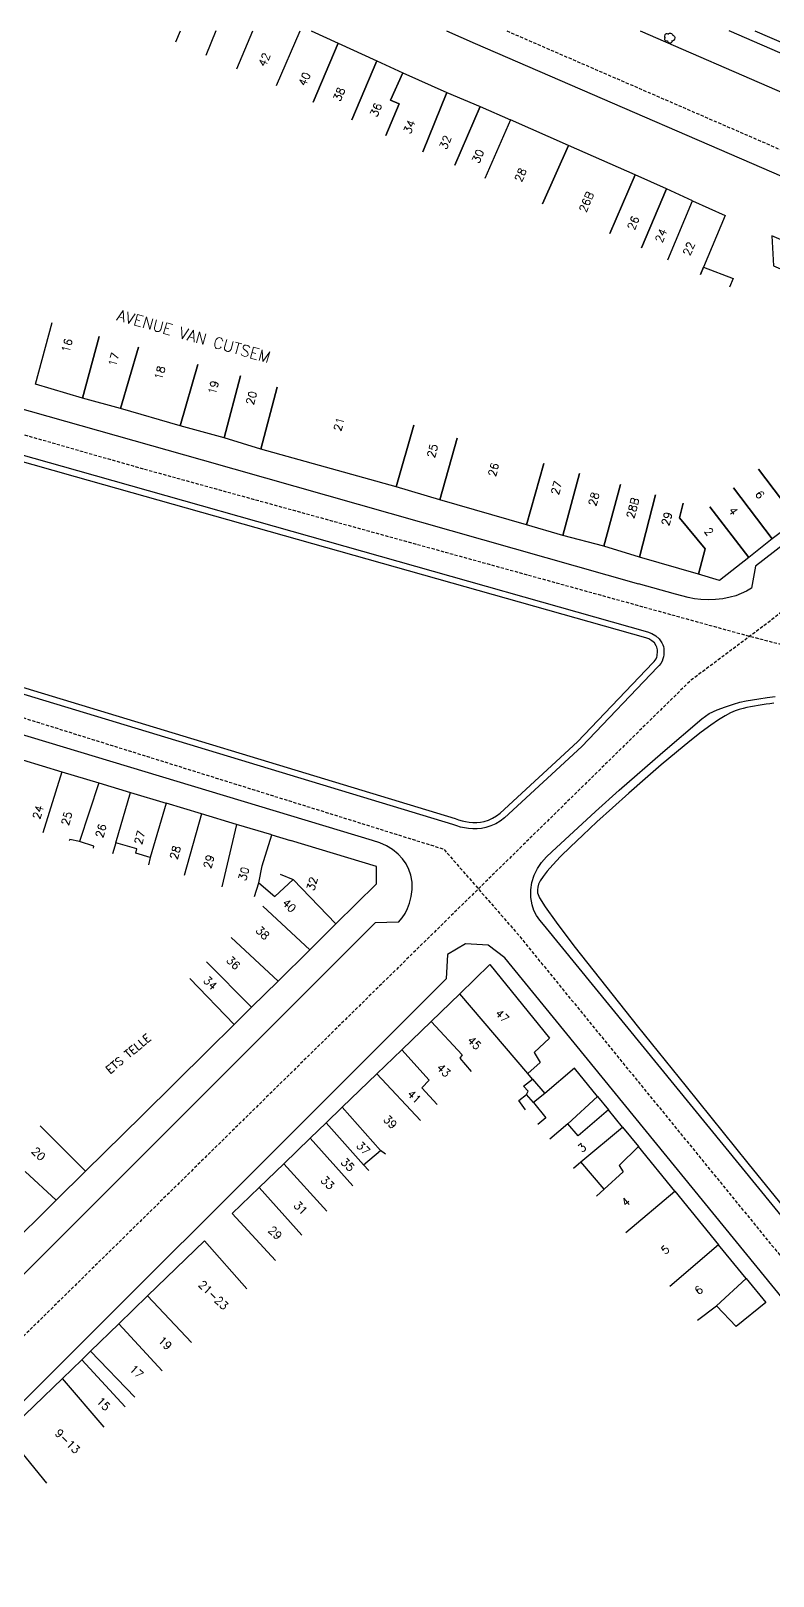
# Model space of a CAD drawing. Header units: millimetres. Extents: x 80999 to 82003, y 144000 to 145000.
# Drawn here: x 81310.5 to 81426.5, y 144758.6 to 145000 of the extents above; entities that cross this region are included whole.
import ezdxf
from ezdxf.enums import TextEntityAlignment as Align

# ---------------------------------------------------------------- set-up
doc = ezdxf.new("R2010")
doc.units = ezdxf.units.MM
doc.linetypes.add('DASHED', pattern=[0.75, 0.5, -0.25])
doc.layers.get('0').update_dxf_attribs({"linetype": 'CONTINUOUS'})
for name, color, linetype in [('W0001', 6, 'DASHED'), ('W0008', 7, 'CONTINUOUS'), ('W0100', 7, 'CONTINUOUS'), ('W0300', 7, 'CONTINUOUS'), ('W0302', 3, 'CONTINUOUS'), ('W0984', 7, 'CONTINUOUS'), ('W0989', 7, 'CONTINUOUS'), ('W0991', 7, 'CONTINUOUS')]:
    doc.layers.add(name, color=color, linetype=linetype)
doc.styles.get("Standard").update_dxf_attribs({"font": 'romans.shx', "width": 0.85})

# ---------------------------------------------------------------- blocks, each defined once
blk = doc.blocks.new('T300')
for p, q in [((-0.8, 0.51), (-0.86, 0.34)), ((-0.86, 0.34), (-0.86, 0.17)), ((-0.86, 0.17), (-0.74, 0.06)), ((-0.69, 0.63), (-0.8, 0.51)), ((-0.8, -0.06), (-0.74, 0.06)), ((-0.74, 0.06), (-0.69, 0.11)), ((-0.57, 0.69), (-0.69, 0.63)), ((-0.46, 0.69), (-0.57, 0.69)), ((-0.29, 0.63), (-0.46, 0.69)), ((-0.29, 0.63), (-0.17, 0.74)), ((-0.23, 0.57), (-0.29, 0.63)), ((-0.17, 0.74), (-0.06, 0.8)), ((-0.06, 0.8), (0.06, 0.8)), ((0.06, 0.8), (0.23, 0.74)), ((0.23, 0.74), (0.34, 0.63)), ((0.34, 0.63), (0.4, 0.51)), ((0.46, 0.46), (0.34, 0.46)), ((0.4, 0.51), (0.4, 0.46)), ((0.57, 0.4), (0.46, 0.46)), ((0.57, 0.4), (0.69, 0.29)), ((0.69, 0.29), (0.74, 0.17)), ((0.74, 0.06), (0.69, -0.17)), ((0.74, 0.17), (0.74, 0.06)), ((-0.8, -0.17), (-0.8, -0.06)), ((-0.8, -0.23), (-0.8, -0.17)), ((-0.74, -0.34), (-0.8, -0.23)), ((-0.69, -0.4), (-0.74, -0.34)), ((-0.51, -0.46), (-0.69, -0.4)), ((-0.4, -0.46), (-0.51, -0.46)), ((-0.4, -0.46), (-0.34, -0.46)), ((-0.34, -0.46), (-0.34, -0.4)), ((-0.34, -0.51), (-0.34, -0.46)), ((-0.29, -0.63), (-0.34, -0.51)), ((-0.17, -0.74), (-0.29, -0.63)), ((-0.06, -0.8), (-0.17, -0.74)), ((0.06, -0.8), (-0.06, -0.8)), ((0.17, -0.74), (0.06, -0.8)), ((0.23, -0.69), (0.17, -0.74)), ((0.29, -0.46), (0.23, -0.46)), ((0.29, -0.63), (0.23, -0.69)), ((0.46, -0.4), (0.29, -0.46)), ((0.34, -0.51), (0.29, -0.63)), ((0.34, -0.51), (0.34, -0.46)), ((0.57, -0.34), (0.46, -0.4)), ((0.63, -0.29), (0.57, -0.34)), ((0.69, -0.17), (0.63, -0.29))]:
    blk.add_line(p, q)

msp = doc.modelspace()

# ---------------------------------------------------------------- linework, layer by layer
at = {"layer": 'W0001', "flags": 128}
for points in [[(81027.88, 145000), (81077.68, 144978.37), (81087.69, 144976.04), (81170.41, 144940.53), (81178.51, 144933.51), (81374.97, 144872.17), (81386.48, 144858.96), (81504.09, 144714.92), (81532.17, 144678.7), (81539.61, 144664.2), (81616.96, 144508.86), (81646.63, 144428.62), (81648.33, 144422.26), (81654.94, 144430.11), (81672.13, 144442.59)], [(81384.84, 145000), (81424.96, 144982.6), (81448.06, 144972.58)], [(81201.36, 144967.94), (81326.45, 144932.02), (81373.43, 144919.06), (81422.12, 144905.6), (81446.13, 144899.41), (81487.44, 144886.37)], [(81451.16, 144928.03), (81426.07, 144907.84), (81413.52, 144898.46), (81365.25, 144851.07), (81265.08, 144752.55), (81239.49, 144724.34), (81135.09, 144627.15), (81106.26, 144601.78), (81088.6, 144579.64), (81115.61, 144574.32), (81191.55, 144559.45), (81245.19, 144538.85), (81278.13, 144529.09), (81310.24, 144522.28), (81324.49, 144520.78), (81375.63, 144513.39), (81411.78, 144511.02), (81470.27, 144506.99), (81503.88, 144506.79), (81532.38, 144505.71), (81560.46, 144492.75), (81590.46, 144462.55), (81609.78, 144442.16), (81640.06, 144410.97), (81610.52, 144396.93), (81565.2, 144377.78), (81498.19, 144351.45), (81476.96, 144342.48), (81413.19, 144316.27), (81411.63, 144315.61)]]:
    msp.add_lwpolyline(points, dxfattribs=at)
at = {"layer": 'W0008'}
msp.add_line((81337.23, 144932.98), (81405.42, 144913.61), dxfattribs=at)
for points in [[(81209.07, 145000), (81198, 144976.62), (81197.92, 144976.45), (81197.83, 144976.29), (81197.75, 144976.12), (81197.68, 144975.95), (81197.61, 144975.78), (81197.55, 144975.6), (81197.51, 144975.42), (81197.49, 144975.23), (81197.48, 144974.75), (81197.53, 144974.28), (81197.65, 144973.81), (81197.86, 144973.38), (81198.15, 144972.95), (81198.5, 144972.57), (81198.93, 144972.25), (81199.42, 144972.04), (81256.56, 144955.78), (81337.23, 144932.98)], [(81375.4, 145000), (81379.89, 144998.05), (81437.88, 144972.92), (81443.56, 144965.49), (81444.66, 144965.02)], [(81254.62, 144949.13), (81317.74, 144931.29), (81406.84, 144906.13), (81407.52, 144905.87), (81408.14, 144905.5), (81408.67, 144905), (81409.09, 144904.4), (81409.22, 144904.1), (81409.32, 144903.8), (81409.37, 144903.48), (81409.4, 144903.16), (81409.39, 144902.84), (81409.36, 144902.53), (81409.31, 144902.22), (81409.24, 144901.91), (81409.1, 144901.53), (81408.89, 144901.18), (81408.65, 144900.87), (81408.38, 144900.57), (81396.57, 144888.2), (81384.47, 144877.06), (81383.82, 144876.54), (81383.12, 144876.12), (81382.36, 144875.78), (81381.58, 144875.52), (81380.91, 144875.38), (81380.23, 144875.33), (81379.55, 144875.34), (81378.87, 144875.39), (81378.24, 144875.48), (81377.63, 144875.61), (81377.02, 144875.78), (81376.43, 144876)], [(81446.5, 144934), (81423.69, 144916.36), (81423.06, 144912.92), (81422.28, 144912.46), (81421.46, 144912.07), (81420.61, 144911.75), (81419.73, 144911.5), (81418.6, 144911.28), (81417.45, 144911.16), (81416.3, 144911.13), (81415.15, 144911.17), (81414.15, 144911.28), (81413.16, 144911.48), (81412.18, 144911.72), (81411.21, 144911.99), (81405.42, 144913.61)], [(81363.87, 144873.49), (81285.01, 144897.3)], [(81376.43, 144876), (81304.71, 144897.74)], [(81447.18, 144791.06), (81390.56, 144860.37), (81390.01, 144861.06), (81389.5, 144861.8), (81389.08, 144862.59), (81388.79, 144863.45), (81388.61, 144864.61), (81388.61, 144865.79), (81388.77, 144866.95), (81389.1, 144868.08), (81389.62, 144869.13), (81390.29, 144870.08), (81391.07, 144870.94), (81391.89, 144871.73), (81398.69, 144878.01), (81402.42, 144881.37), (81409.21, 144887.32), (81415.34, 144892.52), (81416.48, 144893.32), (81417.72, 144893.91), (81419, 144894.39), (81420.29, 144894.81), (81421.26, 144895.1), (81422.25, 144895.32), (81423.25, 144895.5), (81424.25, 144895.66), (81425.51, 144895.84), (81426.77, 144895.98)], [(81367.93, 144860.75), (81368.49, 144861.4), (81368.96, 144862.12), (81369.35, 144862.89), (81369.64, 144863.69), (81369.9, 144864.76), (81370.04, 144865.86), (81370.04, 144866.97), (81369.85, 144868.07), (81369.54, 144868.99), (81369.1, 144869.86), (81368.54, 144870.65), (81367.88, 144871.36), (81367, 144872.09), (81366.03, 144872.69), (81364.98, 144873.16), (81363.88, 144873.49)], [(81367.93, 144860.75), (81364.29, 144860.63), (81280.78, 144777.21), (81280.91, 144773.77)], [(81375.55, 144855.69), (81375.37, 144851.91), (81292.92, 144769.55), (81287.47, 144767.54), (81283.93, 144763.9), (81283.76, 144763.72), (81283.6, 144763.53), (81283.46, 144763.32), (81283.33, 144763.11), (81283.21, 144762.9), (81283.11, 144762.67), (81283.02, 144762.44), (81282.95, 144762.2), (81282.87, 144761.8), (81282.85, 144761.39), (81282.88, 144760.98), (81282.96, 144760.58), (81283.11, 144760.13), (81283.31, 144759.7), (81283.56, 144759.3), (81283.85, 144758.93)], [(81441.29, 144785.63), (81439.18, 144788.2), (81384.51, 144855.15), (81381.93, 144857.15), (81378.41, 144857.35), (81375.55, 144855.69)]]:
    msp.add_lwpolyline(points, dxfattribs=at)
at = {"layer": 'W0008', "flags": 128}
for points in [[(81405.68, 145000), (81428.26, 144990.21), (81451.36, 144980.19)], [(81452.77, 144983.38), (81451.66, 144983.87), (81450.54, 144986.57), (81419.6, 145000)], [(81423.61, 145000), (81451.39, 144988.02), (81453.48, 144983.07)]]:
    msp.add_lwpolyline(points, dxfattribs=at)
at = {"layer": 'W0100'}
for p, q in [((81309.16, 144886.09), (81315.32, 144884.24)), ((81315.32, 144884.24), (81312.36, 144874.68)), ((81315.32, 144884.24), (81321.07, 144882.5)), ((81321.07, 144882.5), (81318.06, 144873.32)), ((81321.07, 144882.5), (81326.02, 144881.01)), ((81323.76, 144873.14), (81326.02, 144881.01)), ((81326.02, 144881.01), (81331.62, 144879.32)), ((81331.62, 144879.32), (81329.13, 144870.87)), ((81337.14, 144877.66), (81331.62, 144879.32)), ((81337.14, 144877.66), (81334.44, 144868.03)), ((81342.6, 144876.02), (81337.14, 144877.66)), ((81342.6, 144876.02), (81340.32, 144866.26)), ((81348.1, 144874.37), (81342.6, 144876.02)), ((81323.76, 144873.14), (81323.21, 144871.41)), ((81346.6, 144869.56), (81348.1, 144874.37)), ((81348.1, 144874.37), (81351.05, 144873.48)), ((81346.07, 144866.89), (81346.6, 144869.56)), ((81349.43, 144868.25), (81351.45, 144867.43)), ((81351.45, 144867.43), (81358.14, 144860.48)), ((81345.41, 144864.73), (81346.07, 144866.89)), ((81354.05, 144856.43), (81346.72, 144863.25)), ((81358.14, 144860.48), (81354.05, 144856.43)), ((81341.75, 144858.33), (81349.09, 144851.53)), ((81349.09, 144851.53), (81354.05, 144856.43)), ((81344.96, 144847.45), (81337.93, 144854.56)), ((81335.3, 144851.96), (81342.23, 144844.75)), ((81344.96, 144847.45), (81349.09, 144851.53)), ((81377.48, 144849.55), (81373.01, 144845.24)), ((81388.13, 144837.09), (81377.48, 144849.55)), ((81342.23, 144844.75), (81344.96, 144847.45)), ((81338.1, 144840.68), (81342.23, 144844.75)), ((81368.42, 144840.8), (81373.01, 144845.24)), ((81338.1, 144840.68), (81327.85, 144830.55)), ((81368.42, 144840.8), (81364.52, 144837.04)), ((81359.11, 144831.81), (81364.52, 144837.04)), ((81364.52, 144837.04), (81371.36, 144829.74)), ((81388.87, 144836.22), (81388.13, 144837.09)), ((81395.42, 144837.91), (81390.79, 144833.98)), ((81399.03, 144833.49), (81395.42, 144837.91)), ((81390.79, 144833.98), (81389.04, 144832.57)), ((81359.11, 144831.81), (81356.59, 144829.38)), ((81365.13, 144825.07), (81359.11, 144831.81)), ((81394.39, 144829.22), (81399.03, 144833.49)), ((81399.03, 144833.49), (81400.71, 144831.42)), ((81402.93, 144828.71), (81400.71, 144831.42)), ((81318.99, 144821.81), (81311.94, 144828.9)), ((81327.85, 144830.55), (81318.99, 144821.81)), ((81356.59, 144829.38), (81354.1, 144826.98)), ((81356.59, 144829.38), (81362.45, 144822.82)), ((81394.39, 144829.22), (81391.56, 144826.82)), ((81354.1, 144826.98), (81349.98, 144822.99)), ((81360.79, 144819.53), (81354.1, 144826.98)), ((81396.4, 144823.3), (81402.93, 144828.71)), ((81362.45, 144822.82), (81365.13, 144825.07)), ((81365.91, 144824.48), (81365.13, 144825.07)), ((81411.1, 144818.7), (81405.4, 144825.68)), ((81314.41, 144817.29), (81309.57, 144821.77)), ((81318.99, 144821.81), (81314.41, 144817.29)), ((81346.16, 144819.3), (81349.98, 144822.99)), ((81349.98, 144822.99), (81356.73, 144815.61)), ((81363.27, 144821.93), (81362.45, 144822.82)), ((81341.93, 144815.22), (81346.16, 144819.3)), ((81352.81, 144811.82), (81346.16, 144819.3)), ((81306.43, 144809.41), (81314.41, 144817.29)), ((81400.07, 144819), (81398.84, 144817.91)), ((81403.45, 144812.26), (81411.1, 144818.7)), ((81411.1, 144818.7), (81417.94, 144810.33)), ((81337.61, 144810.97), (81328.71, 144802.34)), ((81344.23, 144803.45), (81337.61, 144810.97)), ((81417.94, 144810.33), (81410.34, 144803.83)), ((81422.23, 144805.08), (81417.94, 144810.33)), ((81417.59, 144800.8), (81422.23, 144805.08)), ((81422.23, 144805.08), (81425.3, 144801.32)), ((81328.71, 144802.34), (81324.2, 144797.98)), ((81335.55, 144795.04), (81328.71, 144802.34)), ((81414.64, 144798.56), (81417.59, 144800.8)), ((81319.79, 144793.7), (81324.2, 144797.98)), ((81324.2, 144797.98), (81331, 144790.64)), ((81318.43, 144792.38), (81319.79, 144793.7)), ((81319.79, 144793.7), (81326.73, 144786.5)), ((81325.18, 144785), (81318.43, 144792.38)), ((81315.4, 144789.44), (81306.57, 144780.9)), ((81306.57, 144780.9), (81312.9, 144773.1))]:
    msp.add_line(p, q, dxfattribs=at)
for points in [[(81333.1, 144998.3), (81333.83, 145000)], [(81339.37, 145000), (81337.79, 144996.17)], [(81342.67, 144994.06), (81345.15, 145000)], [(81348.87, 144991.48), (81352.57, 145000)], [(81354.27, 145000), (81358.49, 144998.06), (81354.6, 144988.84)], [(81354.6, 144988.84), (81358.49, 144998.06), (81364.52, 144995.32), (81360.64, 144986.08)], [(81360.64, 144986.08), (81364.52, 144995.32), (81368.59, 144993.44), (81366.67, 144989.17), (81368, 144988.63), (81365.94, 144983.67)], [(81365.94, 144983.67), (81368, 144988.63), (81366.67, 144989.17), (81368.59, 144993.44), (81375.48, 144990.39), (81371.74, 144981.11)], [(81371.74, 144981.11), (81375.48, 144990.39), (81380.66, 144988.21), (81376.7, 144979.02)], [(81376.7, 144979.02), (81380.66, 144988.21), (81385.43, 144986.08), (81381.42, 144976.92)], [(81394.48, 144982.12), (81385.43, 144986.08), (81381.42, 144976.92)], [(81404.89, 144977.51), (81394.48, 144982.12), (81390.43, 144972.98)], [(81390.43, 144972.98), (81394.48, 144982.12)], [(81400.93, 144968.32), (81404.89, 144977.51)], [(81409.81, 144975.33), (81404.89, 144977.51), (81400.93, 144968.32)], [(81405.88, 144966.13), (81409.81, 144975.33)], [(81413.88, 144973.45), (81409.81, 144975.33), (81405.88, 144966.13)], [(81410, 144964.23), (81413.88, 144973.45), (81418.95, 144971.17)], [(81410, 144964.23), (81413.88, 144973.45)], [(81418.95, 144971.17), (81415.59, 144963.07), (81415.09, 144961.95)], [(81426.28, 144967.98), (81426.53, 144963.3), (81434.61, 144959.87), (81436.17, 144963.74), (81426.28, 144967.98)], [(81415.09, 144961.95), (81415.59, 144963.07), (81420.21, 144961.3), (81419.64, 144959.96)], [(81321.16, 144952.24), (81318.52, 144942.59), (81311.18, 144944.82), (81313.78, 144954.42)], [(81327.28, 144950.6), (81324.45, 144941.01), (81318.52, 144942.59), (81321.16, 144952.24)], [(81336.54, 144947.89), (81333.8, 144938.27), (81324.45, 144941.01), (81327.28, 144950.6)], [(81343.22, 144946.09), (81340.65, 144936.42), (81333.8, 144938.27), (81336.54, 144947.89)], [(81348.97, 144944.34), (81346.42, 144934.67), (81340.65, 144936.42), (81343.22, 144946.09)], [(81370.3, 144938.39), (81367.55, 144928.77), (81346.42, 144934.67), (81348.97, 144944.34)], [(81377.08, 144936.37), (81374.4, 144926.73), (81367.55, 144928.77), (81370.3, 144938.39)], [(81390.62, 144932.43), (81387.9, 144922.81), (81374.4, 144926.73), (81377.08, 144936.37)], [(81427.98, 144934.53), (81434.01, 144926.55), (81430.21, 144923.53), (81424.17, 144931.5)], [(81396.19, 144930.83), (81393.59, 144921.17), (81387.9, 144922.81), (81390.62, 144932.43)], [(81402.6, 144929.14), (81400, 144919.48), (81393.59, 144921.17), (81396.19, 144930.83)], [(81424.17, 144931.5), (81430.21, 144923.53), (81426.32, 144920.65), (81420.26, 144928.6)], [(81408.06, 144927.49), (81405.6, 144917.78), (81400, 144919.48), (81402.6, 144929.14)], [(81420.26, 144928.6), (81426.32, 144920.65), (81422.68, 144917.71), (81416.59, 144925.65)], [(81412.41, 144926.21), (81411.84, 144923.94), (81415.85, 144919.08), (81414.8, 144915.1), (81405.6, 144917.78), (81408.06, 144927.49)], [(81416.59, 144925.65), (81422.68, 144917.71), (81418.1, 144914.11), (81414.8, 144915.1), (81415.85, 144919.08), (81411.84, 144923.94), (81412.41, 144926.21)], [(81318.06, 144873.32), (81316.54, 144873.68), (81316.46, 144873.45)], [(81320.24, 144872.31), (81320.33, 144872.61), (81318.06, 144873.32)], [(81329.13, 144870.87), (81326.85, 144871.5), (81327.05, 144872.2), (81323.76, 144873.14)], [(81358.14, 144860.48), (81364.48, 144866.75), (81364.5, 144869.44), (81351.05, 144873.48)], [(81329.13, 144870.87), (81328.83, 144869.72)], [(81346.07, 144866.89), (81348.58, 144864.74), (81351.45, 144867.43)], [(81377.48, 144849.55), (81382.2, 144854.11), (81391.54, 144842.63)], [(81373.01, 144845.24), (81377.87, 144840), (81377.5, 144839.48), (81379.3, 144837.41)], [(81391.54, 144842.63), (81389.14, 144840.36), (81390.05, 144838.84), (81388.13, 144837.09)], [(81373.96, 144832.25), (81371.54, 144834.87), (81372.71, 144836.08), (81368.42, 144840.8)], [(81389.04, 144832.57), (81387.91, 144833.84), (81388.19, 144834.34), (81387.46, 144835.13), (81388.87, 144836.22), (81390.79, 144833.98), (81389.04, 144832.57)], [(81387.91, 144833.84), (81388.19, 144834.34), (81387.46, 144835.13), (81388.87, 144836.22)], [(81387.76, 144831.41), (81386.73, 144832.89), (81387.91, 144833.84)], [(81389.04, 144832.57), (81390.93, 144830.19), (81389.68, 144829.13)], [(81400.71, 144831.42), (81395.97, 144827.34), (81394.39, 144829.22)], [(81402.93, 144828.71), (81405.4, 144825.68), (81402.38, 144822.72), (81403.05, 144821.71), (81400.07, 144819), (81396.4, 144823.3), (81402.93, 144828.71)], [(81405.4, 144825.68), (81402.38, 144822.72), (81403.05, 144821.71), (81400.07, 144819)], [(81395.25, 144822.3), (81396.4, 144823.3)], [(81348.72, 144807.88), (81341.93, 144815.22)], [(81425.3, 144801.32), (81420.68, 144797.56), (81417.59, 144800.8)], [(81315.4, 144789.44), (81318.43, 144792.38), (81325.18, 144785)], [(81321.9, 144781.82), (81315.4, 144789.44)]]:
    msp.add_lwpolyline(points, dxfattribs=at)
at = {"layer": 'W0302'}
for points in [[(81376.76, 144876.94, 22.23), (81377.3, 144876.74, 22.23), (81377.85, 144876.58, 22.24), (81378.4, 144876.46, 22.24), (81378.97, 144876.39, 22.25), (81379.55, 144876.34, 22.26), (81380.14, 144876.33, 22.27), (81380.74, 144876.37, 22.28), (81381.32, 144876.49, 22.29), (81381.99, 144876.7, 22.31), (81382.63, 144876.99, 22.33), (81383.24, 144877.35, 22.36), (81383.79, 144877.79, 22.38), (81395.87, 144888.91, 22.78), (81407.66, 144901.26, 23.28), (81407.85, 144901.46, 23.29), (81408.02, 144901.67, 23.3), (81408.17, 144901.9, 23.31), (81408.27, 144902.16, 23.32), (81408.32, 144902.38, 23.33), (81408.36, 144902.6, 23.33), (81408.39, 144902.82, 23.34), (81408.41, 144903.04, 23.34), (81408.4, 144903.27, 23.35), (81408.36, 144903.5, 23.36), (81408.3, 144903.72, 23.36), (81408.21, 144903.93, 23.37), (81407.9, 144904.37, 23.37), (81407.51, 144904.72, 23.37), (81407.06, 144904.99, 23.38), (81406.57, 144905.17, 23.38), (81317.46, 144930.33, 21.91), (81254.35, 144948.17, 21.1)], [(81305, 144898.7, 21.58), (81376.76, 144876.94, 22.23)], [(81426.59, 144894.94, 23.4), (81425.96, 144894.87, 23.4), (81425.35, 144894.79, 23.39), (81424.74, 144894.7, 23.38), (81424.14, 144894.61, 23.38), (81423.54, 144894.5, 23.37), (81422.95, 144894.38, 23.37), (81422.36, 144894.26, 23.36), (81421.78, 144894.12, 23.35), (81421.18, 144893.96, 23.34), (81420.54, 144893.75, 23.33), (81419.82, 144893.44, 23.32), (81418.97, 144893, 23.3), (81417.95, 144892.38, 23.27), (81416.72, 144891.54, 23.24), (81415.23, 144890.43, 23.2), (81413.45, 144889.03, 23.14), (81411.34, 144887.3, 23.08), (81408.99, 144885.32, 23), (81406.48, 144883.15, 22.92), (81403.9, 144880.89, 22.83), (81401.35, 144878.61, 22.75), (81398.92, 144876.4, 22.66), (81396.7, 144874.34, 22.59), (81394.78, 144872.51, 22.52), (81393.24, 144870.98, 22.47), (81392.04, 144869.72, 22.42), (81391.14, 144868.7, 22.39), (81390.5, 144867.87, 22.36), (81390.08, 144867.21, 22.35), (81389.82, 144866.66, 22.33), (81389.69, 144866.2, 22.32), (81389.63, 144865.79, 22.31), (81389.65, 144865.33, 22.31), (81389.97, 144864.55, 22.3), (81390.85, 144863.13, 22.29), (81392.55, 144860.74, 22.28), (81395.33, 144857.06, 22.27), (81399.47, 144851.76, 22.26), (81405.22, 144844.53, 22.24), (81412.85, 144835.04, 22.22), (81422.49, 144823.11, 22.2), (81433.74, 144809.24, 22.18)]]:
    msp.add_polyline3d(points, dxfattribs=at)

# ---------------------------------------------------------------- block references
at = {"layer": 'W0300'}
msp.add_blockref('T300', (81410.34, 144998.86), dxfattribs=at)

# ---------------------------------------------------------------- texts
at = {"layer": 'W0984'}
msp.add_text('ETS TELLE', height=1.25, rotation=39.951, dxfattribs=at).set_placement((81325.7, 144840.19), align=Align.MIDDLE)
at = {"layer": 'W0989'}
msp.add_text('AVENUE VAN CUTSEM', height=1.75, rotation=344.2365, dxfattribs=at).set_placement((81335.93, 144952.3), align=Align.MIDDLE)
at = {"layer": 'W0991'}
for s, rotation, p in [('42', 66.7722, (81346.95, 144995.5)), ('40', 66.7759, (81353.23, 144992.47)), ('38', 66.7798, (81358.65, 144990.1)), ('36', 66.7837, (81364.39, 144987.66)), ('34', 66.7882, (81369.63, 144985.01)), ('32', 66.7941, (81375.24, 144982.59)), ('30', 66.7998, (81380.34, 144980.42)), ('28', 66.8084, (81386.98, 144977.51)), ('26B', 66.8254, (81397.28, 144973.28)), ('26', 66.8377, (81404.61, 144969.98)), ('24', 66.8463, (81408.94, 144968.01)), ('22', 66.855, (81413.29, 144965.97)), ('16', 74.7892, (81316.11, 144950.85)), ('17', 74.7915, (81323.41, 144948.66)), ('18', 74.7944, (81330.62, 144946.58)), ('19', 74.7971, (81338.99, 144944.29)), ('20', 74.7996, (81344.93, 144942.65)), ('21', 74.8061, (81358.62, 144938.55)), ('25', 74.8163, (81373.22, 144934.39)), ('26', 74.8262, (81382.76, 144931.45)), ('27', 74.842, (81392.6, 144928.61)), ('28', 74.8568, (81398.44, 144926.86)), ('6', 306.6012, (81424.39, 144927.54)), ('28B', 74.8898, (81404.53, 144925.45)), ('29', 74.9441, (81409.86, 144923.77)), ('4', 306.6117, (81420.23, 144924.98)), ('2', 306.6498, (81416.44, 144921.76)), ('24', 74.3827, (81311.59, 144877.92)), ('25', 74.3828, (81316.07, 144876.96)), ('26', 74.3826, (81321.41, 144875.02)), ('27', 74.3826, (81327.48, 144873.97)), ('28', 74.3816, (81333.03, 144871.62)), ('29', 74.38, (81338.28, 144870.2)), ('30', 74.3786, (81343.74, 144868.3)), ('32', 74.3867, (81354.42, 144866.75)), ('40', 315.6622, (81350.84, 144863.34)), ('38', 315.6572, (81346.69, 144859.06)), ('36', 315.6544, (81342.11, 144854.38)), ('34', 315.6535, (81338.5, 144851.23)), ('47', 315.8909, (81384.12, 144846.07)), ('45', 315.9068, (81379.77, 144841.87)), ('43', 315.9102, (81374.97, 144837.6)), ('41', 315.9116, (81370.38, 144833.49)), ('39', 315.9125, (81366.63, 144829.52)), ('37', 315.913, (81362.41, 144825.43)), ('20', 315.6471, (81311.68, 144824.54)), ('3', 39.6053, (81396.6, 144825.5)), ('35', 315.9132, (81360, 144822.85)), ('33', 315.9135, (81356.84, 144820.03)), ('31', 315.9138, (81352.63, 144816.09)), ('4', 39.6062, (81403.43, 144817.01)), ('29', 315.914, (81348.65, 144812.19)), ('5', 39.6065, (81409.6, 144809.56)), ('21-23', 315.9146, (81339, 144802.47)), ('6', 39.6071, (81414.85, 144803.26)), ('19', 315.9151, (81331.43, 144794.97)), ('17', 315.9154, (81326.97, 144790.51)), ('15', 315.9158, (81321.81, 144785.48)), ('9-13', 315.9173, (81316.2, 144779.63))]:
    msp.add_text(s, height=1.25, rotation=rotation, dxfattribs=at).set_placement(p, align=Align.MIDDLE)

doc.saveas('drawing.dxf')
